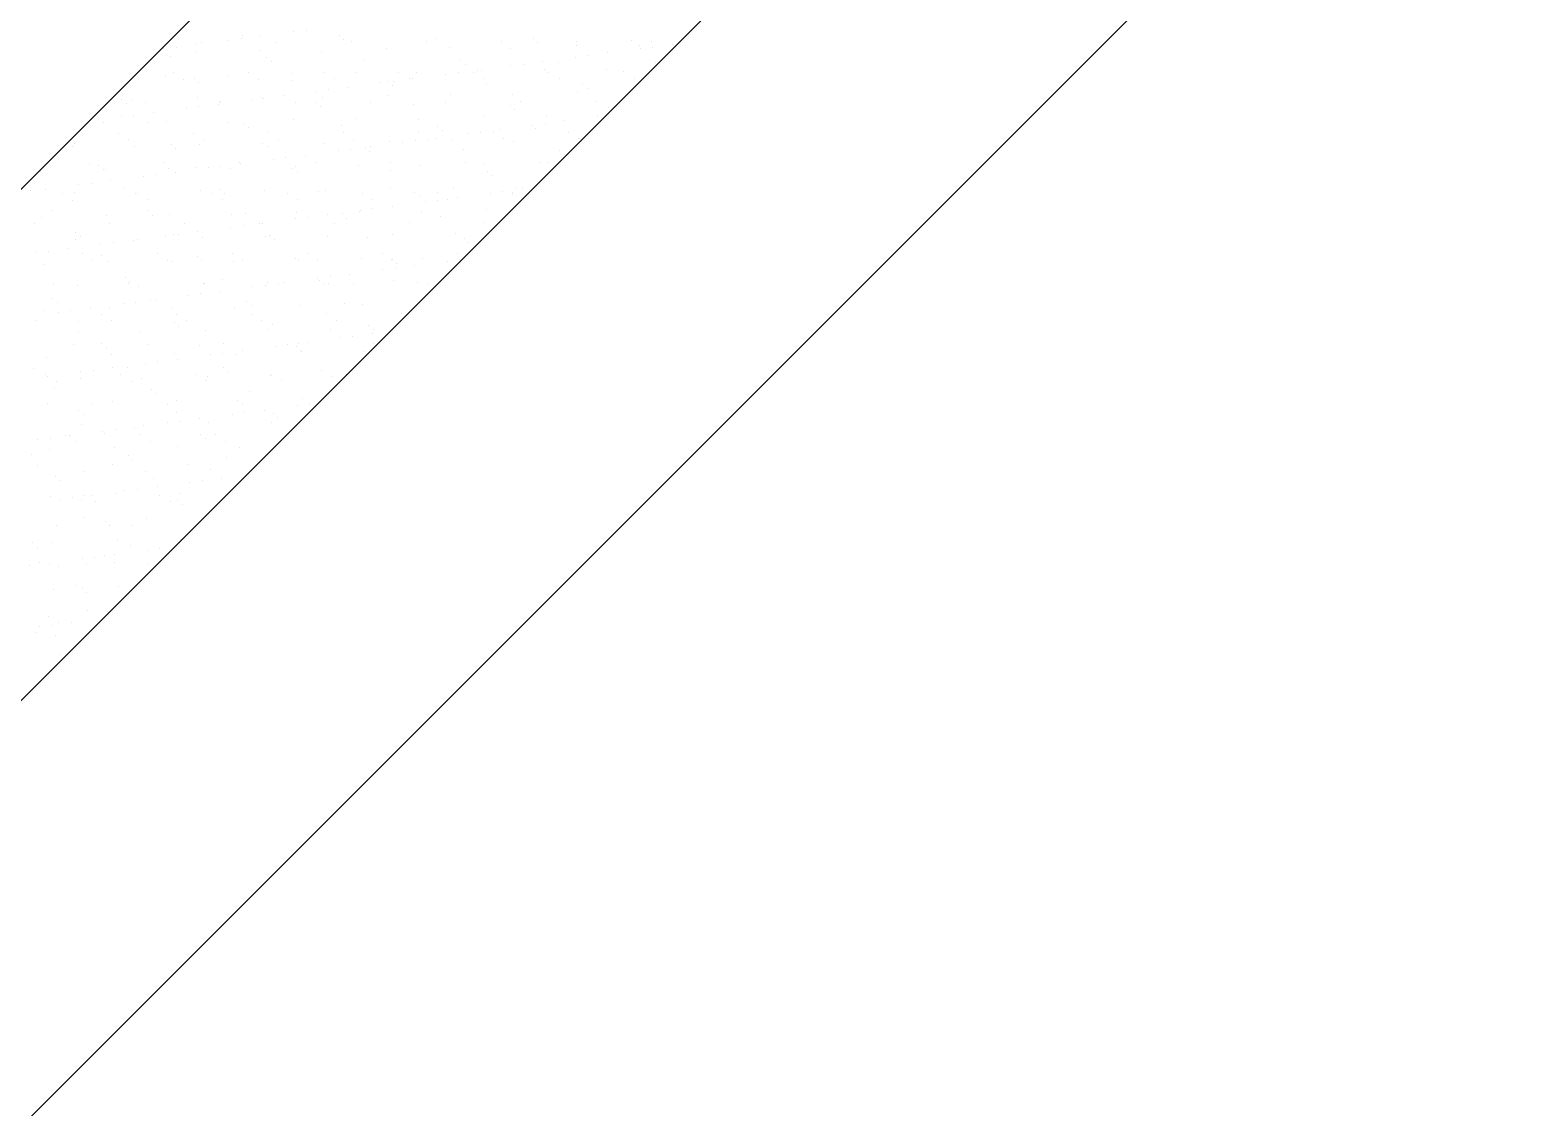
# Model space of a CAD drawing. Header units: millimetres. Extents: x 89805 to 1757503, y 48266 to 267832.
# Drawn here: x 951421 to 952039, y 156596 to 157043 of the extents above; entities that cross this region are included whole.
import ezdxf

# ---------------------------------------------------------------- set-up
doc = ezdxf.new("R2010")
doc.units = ezdxf.units.MM
doc.header["$LTSCALE"] = 1000
doc.layers.add('G-装饰造型轮廓线', color=3, linetype='Continuous')
doc.layers.add('WALL', color=111, linetype='Continuous')

msp = doc.modelspace()

# ---------------------------------------------------------------- linework, layer by layer
at = {"color": 8, "ltscale": 0.7}
for p, q in [((951536.02, 157043.23), (951536.02, 157043.23)), ((951490.31, 157037.21), (951490.31, 157037.21)), ((951492.37, 157038.29), (951492.37, 157038.29)), ((951503.89, 157039), (951503.89, 157039)), ((951509.1, 157039.69), (951509.1, 157039.69)), ((951509.62, 157041.23), (951509.62, 157041.23)), ((951517.23, 157040.76), (951517.23, 157040.76)), ((951523.51, 157038.35), (951523.51, 157038.35)), ((951530.81, 157042.55), (951530.81, 157042.55)), ((951549.63, 157040.89), (951549.63, 157040.89)), ((951551.47, 157039.2), (951551.47, 157039.2)), ((951554.65, 157038.4), (951554.65, 157038.4)), ((951585.79, 157038.46), (951585.79, 157038.46)), ((951590.24, 157040), (951590.24, 157040)), ((951616.93, 157038.52), (951616.93, 157038.52)), ((951630.25, 157039.66), (951630.25, 157039.66)), ((951632.09, 157037.97), (951632.09, 157037.97)), ((951647.98, 157036.76), (951647.98, 157036.76)), ((951648.08, 157038.57), (951648.08, 157038.57)), ((951670.85, 157038.78), (951670.85, 157038.78)), ((951674.16, 157037.09), (951674.16, 157037.09)), ((951679.22, 157038.63), (951679.22, 157038.63)), ((951687.96, 157037.34), (951687.96, 157037.34)), ((951476.98, 157035.46), (951476.98, 157035.46)), ((951479.56, 157032.45), (951479.56, 157032.45)), ((951482.18, 157036.14), (951482.18, 157036.14)), ((951490.45, 157034.39), (951490.45, 157034.39)), ((951516.63, 157034.72), (951516.63, 157034.72)), ((951519.57, 157032.11), (951519.57, 157032.11)), ((951521.41, 157030.42), (951521.41, 157030.42)), ((951542.21, 157034.6), (951542.21, 157034.6)), ((951560.17, 157031.23), (951560.17, 157031.23)), ((951569.22, 157035.57), (951569.22, 157035.57)), ((951595.39, 157035.91), (951595.39, 157035.91)), ((951600.19, 157030.88), (951600.19, 157030.88)), ((951620.97, 157035.78), (951620.97, 157035.78)), ((951647.7, 157032.04), (951647.7, 157032.04)), ((951652.91, 157032.73), (951652.91, 157032.73)), ((951661.04, 157033.8), (951661.04, 157033.8)), ((951674.62, 157035.59), (951674.62, 157035.59)), ((951679.83, 157036.27), (951679.83, 157036.27)), ((951477.56, 157024.5), (951477.56, 157024.5)), ((951481.05, 157025.61), (951481.05, 157025.61)), ((951503.14, 157024.37), (951503.14, 157024.37)), ((951512.19, 157025.66), (951512.19, 157025.66)), ((951530.15, 157025.35), (951530.15, 157025.35)), ((951543.33, 157025.72), (951543.33, 157025.72)), ((951556.33, 157025.68), (951556.33, 157025.68)), ((951574.47, 157025.78), (951574.47, 157025.78)), ((951581.91, 157025.56), (951581.91, 157025.56)), ((951593.87, 157024.96), (951593.87, 157024.96)), ((951599.07, 157025.64), (951599.07, 157025.64)), ((951602.03, 157029.19), (951602.03, 157029.19)), ((951605.61, 157025.83), (951605.61, 157025.83)), ((951607.2, 157026.71), (951607.2, 157026.71)), ((951608.92, 157026.53), (951608.92, 157026.53)), ((951620.79, 157028.5), (951620.79, 157028.5)), ((951625.99, 157029.19), (951625.99, 157029.19)), ((951634.12, 157030.26), (951634.12, 157030.26)), ((951635.09, 157026.86), (951635.09, 157026.86)), ((951636.75, 157025.89), (951636.75, 157025.89)), ((951640.79, 157030), (951640.79, 157030)), ((951660.67, 157026.74), (951660.67, 157026.74)), ((951667.89, 157025.95), (951667.89, 157025.95)), ((951680.81, 157029.66), (951680.81, 157029.66)), ((951485.26, 157022.92), (951485.26, 157022.92)), ((951489.51, 157023.33), (951489.51, 157023.33)), ((951491.35, 157021.65), (951491.35, 157021.65)), ((951516.4, 157022.98), (951516.4, 157022.98)), ((951530.11, 157022.45), (951530.11, 157022.45)), ((951545.24, 157018.55), (951545.24, 157018.55)), ((951547.55, 157023.03), (951547.55, 157023.03)), ((951553.37, 157019.62), (951553.37, 157019.62)), ((951566.95, 157021.41), (951566.95, 157021.41)), ((951570.13, 157022.11), (951570.13, 157022.11)), ((951571.97, 157020.42), (951571.97, 157020.42)), ((951572.16, 157022.1), (951572.16, 157022.1)), ((951578.69, 157023.09), (951578.69, 157023.09)), ((951580.29, 157023.17), (951580.29, 157023.17)), ((951609.83, 157023.15), (951609.83, 157023.15)), ((951610.73, 157021.22), (951610.73, 157021.22)), ((951640.97, 157023.2), (951640.97, 157023.2)), ((951650.75, 157020.88), (951650.75, 157020.88)), ((951652.59, 157019.19), (951652.59, 157019.19)), ((951672.11, 157023.26), (951672.11, 157023.26)), ((951459.45, 157014.56), (951459.45, 157014.56)), ((951461.29, 157012.87), (951461.29, 157012.87)), ((951464.07, 157014.15), (951464.07, 157014.15)), ((951469.3, 157013.19), (951469.3, 157013.19)), ((951491.08, 157015.12), (951491.08, 157015.12)), ((951499.53, 157012.54), (951499.53, 157012.54)), ((951500.05, 157013.67), (951500.05, 157013.67)), ((951500.44, 157013.25), (951500.44, 157013.25)), ((951513.11, 157014.32), (951513.11, 157014.32)), ((951517.26, 157015.45), (951517.26, 157015.45)), ((951518.32, 157015.01), (951518.32, 157015.01)), ((951526.45, 157016.08), (951526.45, 157016.08)), ((951531.59, 157013.31), (951531.59, 157013.31)), ((951540.03, 157017.87), (951540.03, 157017.87)), ((951540.07, 157013.33), (951540.07, 157013.33)), ((951542.84, 157015.33), (951542.84, 157015.33)), ((951562.73, 157013.36), (951562.73, 157013.36)), ((951569.85, 157016.3), (951569.85, 157016.3)), ((951580.67, 157012.45), (951580.67, 157012.45)), ((951593.87, 157013.42), (951593.87, 157013.42)), ((951596.02, 157016.64), (951596.02, 157016.64)), ((951620.69, 157012.1), (951620.69, 157012.1)), ((951621.6, 157016.51), (951621.6, 157016.51)), ((951625.01, 157013.48), (951625.01, 157013.48)), ((951648.61, 157017.49), (951648.61, 157017.49)), ((951656.15, 157013.53), (951656.15, 157013.53)), ((951459.28, 157007.24), (951459.28, 157007.24)), ((951464.48, 157007.92), (951464.48, 157007.92)), ((951472.61, 157008.99), (951472.61, 157008.99)), ((951486.2, 157010.78), (951486.2, 157010.78)), ((951491.4, 157011.47), (951491.4, 157011.47)), ((951530.78, 157006.08), (951530.78, 157006.08)), ((951541.91, 157011.64), (951541.91, 157011.64)), ((951556.96, 157006.41), (951556.96, 157006.41)), ((951582.54, 157006.29), (951582.54, 157006.29)), ((951609.55, 157007.26), (951609.55, 157007.26)), ((951622.53, 157010.41), (951622.53, 157010.41)), ((951635.72, 157007.6), (951635.72, 157007.6)), ((951656.92, 157007.37), (951656.92, 157007.37)), ((951661.29, 157011.22), (951661.29, 157011.22)), ((951452.01, 157004.89), (951452.01, 157004.89)), ((951457.98, 157000.51), (951457.98, 157000.51)), ((951469.99, 157004.9), (951469.99, 157004.9)), ((951478.19, 157005.23), (951478.19, 157005.23)), ((951489.12, 157000.57), (951489.12, 157000.57)), ((951503.77, 157005.1), (951503.77, 157005.1)), ((951510.01, 157004.55), (951510.01, 157004.55)), ((951511.85, 157002.86), (951511.85, 157002.86)), ((951520.26, 157000.62), (951520.26, 157000.62)), ((951550.61, 157003.67), (951550.61, 157003.67)), ((951551.41, 157000.68), (951551.41, 157000.68)), ((951582.55, 157000.74), (951582.55, 157000.74)), ((951590.62, 157003.33), (951590.62, 157003.33)), ((951592.47, 157001.64), (951592.47, 157001.64)), ((951603.09, 157000.28), (951603.09, 157000.28)), ((951608.29, 157000.96), (951608.29, 157000.96)), ((951613.69, 157000.79), (951613.69, 157000.79)), ((951616.42, 157002.03), (951616.42, 157002.03)), ((951630.01, 157003.82), (951630.01, 157003.82)), ((951631.23, 157002.44), (951631.23, 157002.44)), ((951635.21, 157004.51), (951635.21, 157004.51)), ((951643.34, 157005.58), (951643.34, 157005.58)), ((951644.83, 157000.85), (951644.83, 157000.85)), ((951439.12, 156995), (951439.12, 156995)), ((951439.93, 156996.12), (951439.93, 156996.12)), ((951462.2, 156997.82), (951462.2, 156997.82)), ((951464.7, 156994.88), (951464.7, 156994.88)), ((951479.94, 156995.78), (951479.94, 156995.78)), ((951481.79, 156994.09), (951481.79, 156994.09)), ((951491.71, 156995.85), (951491.71, 156995.85)), ((951493.34, 156997.88), (951493.34, 156997.88)), ((951517.89, 156996.18), (951517.89, 156996.18)), ((951520.55, 156994.89), (951520.55, 156994.89)), ((951524.48, 156997.94), (951524.48, 156997.94)), ((951543.47, 156996.06), (951543.47, 156996.06)), ((951554.46, 156993.88), (951554.46, 156993.88)), ((951555.62, 156997.99), (951555.62, 156997.99)), ((951560.56, 156994.55), (951560.56, 156994.55)), ((951562.59, 156994.95), (951562.59, 156994.95)), ((951570.48, 156997.04), (951570.48, 156997.04)), ((951576.17, 156996.73), (951576.17, 156996.73)), ((951581.38, 156997.42), (951581.38, 156997.42)), ((951586.76, 156998.05), (951586.76, 156998.05)), ((951589.51, 156998.49), (951589.51, 156998.49)), ((951596.65, 156997.37), (951596.65, 156997.37)), ((951601.17, 156993.66), (951601.17, 156993.66)), ((951617.91, 156998.11), (951617.91, 156998.11)), ((951622.23, 156997.25), (951622.23, 156997.25)), ((951641.18, 156993.32), (951641.18, 156993.32)), ((951649.05, 156998.16), (951649.05, 156998.16)), ((951649.24, 156998.22), (951649.24, 156998.22)), ((951446.24, 156988.09), (951446.24, 156988.09)), ((951477.38, 156988.15), (951477.38, 156988.15)), ((951508.52, 156988.21), (951508.52, 156988.21)), ((951508.75, 156987.86), (951508.75, 156987.86)), ((951522.33, 156989.65), (951522.33, 156989.65)), ((951527.54, 156990.33), (951527.54, 156990.33)), ((951535.67, 156991.4), (951535.67, 156991.4)), ((951539.66, 156988.26), (951539.66, 156988.26)), ((951549.25, 156993.19), (951549.25, 156993.19)), ((951557.59, 156987.14), (951557.59, 156987.14)), ((951562.41, 156992.86), (951562.41, 156992.86)), ((951570.8, 156988.32), (951570.8, 156988.32)), ((951601.94, 156988.38), (951601.94, 156988.38)), ((951610.18, 156987.99), (951610.18, 156987.99)), ((951633.09, 156988.43), (951633.09, 156988.43)), ((951636.35, 156988.33), (951636.35, 156988.33)), ((951643.03, 156991.63), (951643.03, 156991.63)), ((951425.63, 156984.65), (951425.63, 156984.65)), ((951449.88, 156987), (951449.88, 156987)), ((951451.73, 156985.31), (951451.73, 156985.31)), ((951452.64, 156985.62), (951452.64, 156985.62)), ((951468.5, 156982.56), (951468.5, 156982.56)), ((951473.7, 156983.24), (951473.7, 156983.24)), ((951478.82, 156985.96), (951478.82, 156985.96)), ((951481.83, 156984.32), (951481.83, 156984.32)), ((951490.49, 156986.12), (951490.49, 156986.12)), ((951495.42, 156986.1), (951495.42, 156986.1)), ((951500.62, 156986.79), (951500.62, 156986.79)), ((951504.4, 156985.84), (951504.4, 156985.84)), ((951530.5, 156985.77), (951530.5, 156985.77)), ((951531.41, 156986.81), (951531.41, 156986.81)), ((951532.34, 156984.08), (951532.34, 156984.08)), ((951571.11, 156984.89), (951571.11, 156984.89)), ((951583.17, 156987.02), (951583.17, 156987.02)), ((951611.12, 156984.54), (951611.12, 156984.54)), ((951612.96, 156982.85), (951612.96, 156982.85)), ((951421.66, 156976.53), (951421.66, 156976.53)), ((951428, 156977.23), (951428, 156977.23)), ((951434.92, 156975.41), (951434.92, 156975.41)), ((951439.75, 156975.73), (951439.75, 156975.73)), ((951441.58, 156979.02), (951441.58, 156979.02)), ((951446.79, 156979.7), (951446.79, 156979.7)), ((951454.92, 156980.77), (951454.92, 156980.77)), ((951460.43, 156977.34), (951460.43, 156977.34)), ((951465.33, 156975.61), (951465.33, 156975.61)), ((951466.06, 156975.47), (951466.06, 156975.47)), ((951492.34, 156976.58), (951492.34, 156976.58)), ((951497.2, 156975.52), (951497.2, 156975.52)), ((951500.44, 156976.99), (951500.44, 156976.99)), ((951502.28, 156975.31), (951502.28, 156975.31)), ((951518.52, 156976.92), (951518.52, 156976.92)), ((951528.34, 156975.58), (951528.34, 156975.58)), ((951541.04, 156976.11), (951541.04, 156976.11)), ((951544.1, 156976.79), (951544.1, 156976.79)), ((951559.48, 156975.64), (951559.48, 156975.64)), ((951571.11, 156977.77), (951571.11, 156977.77)), ((951581.06, 156975.77), (951581.06, 156975.77)), ((951590.62, 156975.69), (951590.62, 156975.69)), ((951597.28, 156978.1), (951597.28, 156978.1)), ((951612.31, 156975.6), (951612.31, 156975.6)), ((951617.51, 156976.29), (951617.51, 156976.29)), ((951621.66, 156974.88), (951621.66, 156974.88)), ((951621.76, 156975.75), (951621.76, 156975.75)), ((951622.86, 156977.98), (951622.86, 156977.98)), ((951625.64, 156977.36), (951625.64, 156977.36)), ((951430.36, 156968.56), (951430.36, 156968.56)), ((951439.13, 156972.73), (951439.13, 156972.73)), ((951470.27, 156972.78), (951470.27, 156972.78)), ((951501.42, 156972.84), (951501.42, 156972.84)), ((951532.56, 156972.9), (951532.56, 156972.9)), ((951563.68, 156969.2), (951563.68, 156969.2)), ((951563.7, 156972.95), (951563.7, 156972.95)), ((951571.81, 156970.27), (951571.81, 156970.27)), ((951582.9, 156974.08), (951582.9, 156974.08)), ((951585.39, 156972.06), (951585.39, 156972.06)), ((951590.6, 156972.74), (951590.6, 156972.74)), ((951594.84, 156973.01), (951594.84, 156973.01)), ((951598.72, 156973.81), (951598.72, 156973.81)), ((951610.81, 156968.72), (951610.81, 156968.72)), ((951423.17, 156963), (951423.17, 156963)), ((951426.26, 156965.38), (951426.26, 156965.38)), ((951453.27, 156966.36), (951453.27, 156966.36)), ((951454.31, 156963.05), (951454.31, 156963.05)), ((951470.38, 156968.22), (951470.38, 156968.22)), ((951472.22, 156966.53), (951472.22, 156966.53)), ((951479.45, 156966.69), (951479.45, 156966.69)), ((951485.46, 156963.11), (951485.46, 156963.11)), ((951505.03, 156966.57), (951505.03, 156966.57)), ((951510.98, 156967.33), (951510.98, 156967.33)), ((951516.6, 156963.17), (951516.6, 156963.17)), ((951517.97, 156963.18), (951517.97, 156963.18)), ((951531.55, 156964.97), (951531.55, 156964.97)), ((951532.04, 156967.54), (951532.04, 156967.54)), ((951536.76, 156965.65), (951536.76, 156965.65)), ((951544.89, 156966.73), (951544.89, 156966.73)), ((951547.74, 156963.22), (951547.74, 156963.22)), ((951551, 156966.99), (951551, 156966.99)), ((951552.84, 156965.3), (951552.84, 156965.3)), ((951558.22, 156967.87), (951558.22, 156967.87)), ((951558.47, 156968.51), (951558.47, 156968.51)), ((951578.88, 156963.28), (951578.88, 156963.28)), ((951583.8, 156967.75), (951583.8, 156967.75)), ((951591.6, 156966.11), (951591.6, 156966.11)), ((951610.02, 156963.34), (951610.02, 156963.34)), ((951440.32, 156959.44), (951440.32, 156959.44)), ((951440.38, 156956.46), (951440.38, 156956.46)), ((951442.16, 156957.75), (951442.16, 156957.75)), ((951465.96, 156956.34), (951465.96, 156956.34)), ((951477.72, 156957.88), (951477.72, 156957.88)), ((951480.92, 156958.56), (951480.92, 156958.56)), ((951482.92, 156958.57), (951482.92, 156958.57)), ((951491.05, 156959.64), (951491.05, 156959.64)), ((951492.97, 156957.31), (951492.97, 156957.31)), ((951504.64, 156961.43), (951504.64, 156961.43)), ((951509.84, 156962.11), (951509.84, 156962.11)), ((951519.15, 156957.65), (951519.15, 156957.65)), ((951520.94, 156958.21), (951520.94, 156958.21)), ((951522.78, 156956.52), (951522.78, 156956.52)), ((951544.73, 156957.53), (951544.73, 156957.53)), ((951561.54, 156957.33), (951561.54, 156957.33)), ((951571.74, 156958.5), (951571.74, 156958.5)), ((951597.91, 156958.83), (951597.91, 156958.83)), ((951601.56, 156956.99), (951601.56, 156956.99)), ((951423.88, 156950.79), (951423.88, 156950.79)), ((951429.09, 156951.48), (951429.09, 156951.48)), ((951437.22, 156952.55), (951437.22, 156952.55)), ((951442.99, 156950.37), (951442.99, 156950.37)), ((951450.8, 156954.34), (951450.8, 156954.34)), ((951456.01, 156955.02), (951456.01, 156955.02)), ((951464.14, 156956.09), (951464.14, 156956.09)), ((951474.13, 156950.43), (951474.13, 156950.43)), ((951505.28, 156950.48), (951505.28, 156950.48)), ((951536.42, 156950.54), (951536.42, 156950.54)), ((951567.56, 156950.6), (951567.56, 156950.6)), ((951598.7, 156950.65), (951598.7, 156950.65)), ((951603.4, 156955.3), (951603.4, 156955.3)), ((951426.89, 156946.12), (951426.89, 156946.12)), ((951447.21, 156947.68), (951447.21, 156947.68)), ((951450.86, 156949.78), (951450.86, 156949.78)), ((951453.9, 156947.09), (951453.9, 156947.09)), ((951478.35, 156947.74), (951478.35, 156947.74)), ((951480.08, 156947.42), (951480.08, 156947.42)), ((951490.88, 156949.44), (951490.88, 156949.44)), ((951492.72, 156947.75), (951492.72, 156947.75)), ((951505.66, 156947.3), (951505.66, 156947.3)), ((951509.49, 156947.8), (951509.49, 156947.8)), ((951531.48, 156948.55), (951531.48, 156948.55)), ((951532.67, 156948.27), (951532.67, 156948.27)), ((951540.63, 156947.85), (951540.63, 156947.85)), ((951558.85, 156948.61), (951558.85, 156948.61)), ((951571.49, 156948.21), (951571.49, 156948.21)), ((951571.77, 156947.91), (951571.77, 156947.91)), ((951572.9, 156944.52), (951572.9, 156944.52)), ((951573.34, 156946.52), (951573.34, 156946.52)), ((951581.03, 156945.59), (951581.03, 156945.59)), ((951584.43, 156948.48), (951584.43, 156948.48)), ((951594.61, 156947.38), (951594.61, 156947.38)), ((951599.82, 156948.06), (951599.82, 156948.06)), ((951431.25, 156937.96), (951431.25, 156937.96)), ((951460.81, 156940.66), (951460.81, 156940.66)), ((951462.39, 156938.01), (951462.39, 156938.01)), ((951462.66, 156938.97), (951462.66, 156938.97)), ((951493.53, 156938.07), (951493.53, 156938.07)), ((951493.6, 156938.05), (951493.6, 156938.05)), ((951501.42, 156939.78), (951501.42, 156939.78)), ((951519.78, 156938.38), (951519.78, 156938.38)), ((951524.67, 156938.13), (951524.67, 156938.13)), ((951527.19, 156938.5), (951527.19, 156938.5)), ((951540.77, 156940.29), (951540.77, 156940.29)), ((951541.43, 156939.43), (951541.43, 156939.43)), ((951543.28, 156937.74), (951543.28, 156937.74)), ((951545.36, 156938.26), (951545.36, 156938.26)), ((951545.98, 156940.98), (951545.98, 156940.98)), ((951554.11, 156942.05), (951554.11, 156942.05)), ((951555.81, 156938.18), (951555.81, 156938.18)), ((951567.69, 156943.84), (951567.69, 156943.84)), ((951572.37, 156939.23), (951572.37, 156939.23)), ((951582.04, 156938.55), (951582.04, 156938.55)), ((951586.96, 156938.24), (951586.96, 156938.24)), ((951430.75, 156931.88), (951430.75, 156931.88)), ((951441.01, 156937.2), (951441.01, 156937.2)), ((951466.59, 156937.07), (951466.59, 156937.07)), ((951486.94, 156933.2), (951486.94, 156933.2)), ((951492.14, 156933.89), (951492.14, 156933.89)), ((951500.27, 156934.96), (951500.27, 156934.96)), ((951513.86, 156936.75), (951513.86, 156936.75)), ((951519.06, 156937.43), (951519.06, 156937.43)), ((951427.52, 156926.85), (951427.52, 156926.85)), ((951432.6, 156930.19), (951432.6, 156930.19)), ((951433.1, 156926.12), (951433.1, 156926.12)), ((951438.31, 156926.8), (951438.31, 156926.8)), ((951446.44, 156927.87), (951446.44, 156927.87)), ((951454.53, 156927.82), (951454.53, 156927.82)), ((951460.02, 156929.66), (951460.02, 156929.66)), ((951465.23, 156930.35), (951465.23, 156930.35)), ((951471.36, 156931), (951471.36, 156931)), ((951473.36, 156931.42), (951473.36, 156931.42)), ((951480.71, 156928.15), (951480.71, 156928.15)), ((951482.21, 156925.39), (951482.21, 156925.39)), ((951506.29, 156928.03), (951506.29, 156928.03)), ((951511.37, 156930.66), (951511.37, 156930.66)), ((951513.21, 156928.97), (951513.21, 156928.97)), ((951513.35, 156925.44), (951513.35, 156925.44)), ((951533.3, 156929), (951533.3, 156929)), ((951544.49, 156925.5), (951544.49, 156925.5)), ((951551.98, 156929.77), (951551.98, 156929.77)), ((951559.48, 156929.34), (951559.48, 156929.34)), ((951575.63, 156925.56), (951575.63, 156925.56)), ((951424.14, 156922.59), (951424.14, 156922.59)), ((951441.3, 156922.22), (951441.3, 156922.22)), ((951451.07, 156925.33), (951451.07, 156925.33)), ((951455.29, 156922.64), (951455.29, 156922.64)), ((951481.31, 156921.88), (951481.31, 156921.88)), ((951483.15, 156920.19), (951483.15, 156920.19)), ((951486.43, 156922.7), (951486.43, 156922.7)), ((951517.57, 156922.76), (951517.57, 156922.76)), ((951521.91, 156920.99), (951521.91, 156920.99)), ((951548.71, 156922.81), (951548.71, 156922.81)), ((951561.93, 156920.65), (951561.93, 156920.65)), ((951441.64, 156917.93), (951441.64, 156917.93)), ((951451.25, 156913.1), (951451.25, 156913.1)), ((951467.22, 156917.8), (951467.22, 156917.8)), ((951494.23, 156918.78), (951494.23, 156918.78)), ((951501.61, 156913.03), (951501.61, 156913.03)), ((951520.41, 156919.11), (951520.41, 156919.11)), ((951532.75, 156913.09), (951532.75, 156913.09)), ((951536.41, 156913.83), (951536.41, 156913.83)), ((951545.99, 156918.99), (951545.99, 156918.99)), ((951549.99, 156915.61), (951549.99, 156915.61)), ((951555.2, 156916.3), (951555.2, 156916.3)), ((951563.33, 156917.37), (951563.33, 156917.37)), ((951563.77, 156918.96), (951563.77, 156918.96)), ((951563.89, 156913.14), (951563.89, 156913.14)), ((951428.15, 156907.58), (951428.15, 156907.58)), ((951439.33, 156912.92), (951439.33, 156912.92)), ((951453.09, 156911.41), (951453.09, 156911.41)), ((951455.16, 156908.55), (951455.16, 156908.55)), ((951470.47, 156912.97), (951470.47, 156912.97)), ((951481.34, 156908.89), (951481.34, 156908.89)), ((951491.85, 156912.22), (951491.85, 156912.22)), ((951496.16, 156908.53), (951496.16, 156908.53)), ((951501.36, 156909.21), (951501.36, 156909.21)), ((951506.92, 156908.76), (951506.92, 156908.76)), ((951509.49, 156910.28), (951509.49, 156910.28)), ((951523.08, 156912.07), (951523.08, 156912.07)), ((951528.28, 156912.76), (951528.28, 156912.76)), ((951531.87, 156911.87), (951531.87, 156911.87)), ((951533.71, 156910.18), (951533.71, 156910.18)), ((951533.93, 156909.74), (951533.93, 156909.74)), ((951560.11, 156910.07), (951560.11, 156910.07)), ((951423.03, 156902.64), (951423.03, 156902.64)), ((951442.32, 156901.44), (951442.32, 156901.44)), ((951447.53, 156902.12), (951447.53, 156902.12)), ((951455.66, 156903.19), (951455.66, 156903.19)), ((951461.79, 156903.44), (951461.79, 156903.44)), ((951469.24, 156904.98), (951469.24, 156904.98)), ((951474.45, 156905.67), (951474.45, 156905.67)), ((951482.58, 156906.74), (951482.58, 156906.74)), ((951501.81, 156903.1), (951501.81, 156903.1)), ((951503.65, 156901.41), (951503.65, 156901.41)), ((951542.41, 156902.21), (951542.41, 156902.21)), ((951428, 156900.23), (951428, 156900.23)), ((951428.74, 156899.65), (951428.74, 156899.65)), ((951431.73, 156894.66), (951431.73, 156894.66)), ((951432.22, 156897.55), (951432.22, 156897.55)), ((951442.27, 156898.66), (951442.27, 156898.66)), ((951459.14, 156900.29), (951459.14, 156900.29)), ((951463.36, 156897.6), (951463.36, 156897.6)), ((951467.85, 156898.54), (951467.85, 156898.54)), ((951490.29, 156900.35), (951490.29, 156900.35)), ((951494.5, 156897.66), (951494.5, 156897.66)), ((951494.86, 156899.51), (951494.86, 156899.51)), ((951521.04, 156899.84), (951521.04, 156899.84)), ((951521.43, 156900.4), (951521.43, 156900.4)), ((951525.64, 156897.72), (951525.64, 156897.72)), ((951546.62, 156899.72), (951546.62, 156899.72)), ((951552.57, 156900.46), (951552.57, 156900.46)), ((951428.78, 156888.31), (951428.78, 156888.31)), ((951455.79, 156889.28), (951455.79, 156889.28)), ((951471.75, 156894.32), (951471.75, 156894.32)), ((951473.59, 156892.63), (951473.59, 156892.63)), ((951481.97, 156889.62), (951481.97, 156889.62)), ((951507.55, 156889.49), (951507.55, 156889.49)), ((951512.35, 156893.44), (951512.35, 156893.44)), ((951534.56, 156890.47), (951534.56, 156890.47)), ((951441.68, 156885.54), (951441.68, 156885.54)), ((951443.53, 156883.85), (951443.53, 156883.85)), ((951447.4, 156887.87), (951447.4, 156887.87)), ((951478.54, 156887.93), (951478.54, 156887.93)), ((951482.29, 156884.66), (951482.29, 156884.66)), ((951505.38, 156883.85), (951505.38, 156883.85)), ((951509.68, 156887.99), (951509.68, 156887.99)), ((951510.58, 156884.53), (951510.58, 156884.53)), ((951518.71, 156885.6), (951518.71, 156885.6)), ((951522.3, 156884.32), (951522.3, 156884.32)), ((951524.15, 156882.63), (951524.15, 156882.63)), ((951532.3, 156887.39), (951532.3, 156887.39)), ((951537.5, 156888.08), (951537.5, 156888.08)), ((951442.9, 156879.39), (951442.9, 156879.39)), ((951451.54, 156876.76), (951451.54, 156876.76)), ((951456.75, 156877.45), (951456.75, 156877.45)), ((951464.88, 156878.52), (951464.88, 156878.52)), ((951468.48, 156879.27), (951468.48, 156879.27)), ((951478.46, 156880.31), (951478.46, 156880.31)), ((951483.67, 156880.99), (951483.67, 156880.99)), ((951491.8, 156882.06), (951491.8, 156882.06)), ((951495.49, 156880.24), (951495.49, 156880.24)), ((951521.67, 156880.58), (951521.67, 156880.58)), ((951424.63, 156873.22), (951424.63, 156873.22)), ((951429.83, 156873.9), (951429.83, 156873.9)), ((951436.08, 156875.19), (951436.08, 156875.19)), ((951437.96, 156874.97), (951437.96, 156874.97)), ((951440.3, 156872.5), (951440.3, 156872.5)), ((951452.23, 156875.88), (951452.23, 156875.88)), ((951456.42, 156870.02), (951456.42, 156870.02)), ((951467.22, 156875.25), (951467.22, 156875.25)), ((951471.44, 156872.56), (951471.44, 156872.56)), ((951482.6, 156870.35), (951482.6, 156870.35)), ((951492.24, 156875.54), (951492.24, 156875.54)), ((951494.09, 156873.85), (951494.09, 156873.85)), ((951498.36, 156875.3), (951498.36, 156875.3)), ((951502.58, 156872.62), (951502.58, 156872.62)), ((951508.18, 156870.23), (951508.18, 156870.23)), ((951422.17, 156867.11), (951422.17, 156867.11)), ((951429.41, 156869.04), (951429.41, 156869.04)), ((951462.18, 156866.76), (951462.18, 156866.76)), ((951464.02, 156865.07), (951464.02, 156865.07)), ((951502.78, 156865.88), (951502.78, 156865.88)), ((951424.34, 156862.78), (951424.34, 156862.78)), ((951432.12, 156857.99), (951432.12, 156857.99)), ((951443.53, 156860.12), (951443.53, 156860.12)), ((951455.48, 156862.83), (951455.48, 156862.83)), ((951469.11, 156860), (951469.11, 156860)), ((951486.62, 156862.89), (951486.62, 156862.89)), ((951496.12, 156860.97), (951496.12, 156860.97)), ((951433.96, 156856.3), (951433.96, 156856.3)), ((951460.76, 156852.08), (951460.76, 156852.08)), ((951465.97, 156852.77), (951465.97, 156852.77)), ((951472.72, 156857.1), (951472.72, 156857.1)), ((951474.1, 156853.84), (951474.1, 156853.84)), ((951487.68, 156855.63), (951487.68, 156855.63)), ((951492.89, 156856.31), (951492.89, 156856.31)), ((951501.02, 156857.38), (951501.02, 156857.38)), ((951430.04, 156849.77), (951430.04, 156849.77)), ((951433.85, 156848.54), (951433.85, 156848.54)), ((951439.05, 156849.23), (951439.05, 156849.23)), ((951442.66, 156848.32), (951442.66, 156848.32)), ((951444.16, 156850.15), (951444.16, 156850.15)), ((951447.18, 156850.3), (951447.18, 156850.3)), ((951448.37, 156847.46), (951448.37, 156847.46)), ((951457.05, 156850.75), (951457.05, 156850.75)), ((951475.3, 156850.21), (951475.3, 156850.21)), ((951479.51, 156847.52), (951479.51, 156847.52)), ((951482.68, 156847.98), (951482.68, 156847.98)), ((951483.23, 156851.08), (951483.23, 156851.08)), ((951484.52, 156846.29), (951484.52, 156846.29)), ((951444.16, 156840.85), (951444.16, 156840.85)), ((951452.62, 156839.2), (951452.62, 156839.2)), ((951469.74, 156840.73), (951469.74, 156840.73)), ((951432.41, 156837.74), (951432.41, 156837.74)), ((951454.46, 156837.51), (951454.46, 156837.51)), ((951463.55, 156837.79), (951463.55, 156837.79)), ((951422.55, 156830.43), (951422.55, 156830.43)), ((951424.4, 156828.74), (951424.4, 156828.74)), ((951430.67, 156830.51), (951430.67, 156830.51)), ((951457.68, 156831.48), (951457.68, 156831.48)), ((951463.16, 156829.54), (951463.16, 156829.54)), ((951469.98, 156827.41), (951469.98, 156827.41)), ((951475.19, 156828.09), (951475.19, 156828.09)), ((951483.86, 156831.81), (951483.86, 156831.81)), ((951421.35, 156821), (951421.35, 156821)), ((951425.31, 156822.37), (951425.31, 156822.37)), ((951429.48, 156822.07), (951429.48, 156822.07)), ((951433.1, 156820.77), (951433.1, 156820.77)), ((951443.07, 156823.86), (951443.07, 156823.86)), ((951444.79, 156821.59), (951444.79, 156821.59)), ((951448.27, 156824.55), (951448.27, 156824.55)), ((951452.23, 156825.11), (951452.23, 156825.11)), ((951456.4, 156825.62), (951456.4, 156825.62)), ((951456.45, 156822.42), (951456.45, 156822.42)), ((951470.37, 156821.46), (951470.37, 156821.46)), ((951431.3, 156811.24), (951431.3, 156811.24)), ((951440.49, 156812.69), (951440.49, 156812.69)), ((951443.05, 156811.65), (951443.05, 156811.65)), ((951444.89, 156809.96), (951444.89, 156809.96)), ((951458.31, 156812.21), (951458.31, 156812.21)), ((951445.42, 156802.32), (951445.42, 156802.32)), ((951453.59, 156801.98), (951453.59, 156801.98)), ((951429.17, 156800.01), (951429.17, 156800.01)), ((951430.57, 156796.33), (951430.57, 156796.33)), ((951433.38, 156797.32), (951433.38, 156797.32)), ((951438.7, 156797.4), (951438.7, 156797.4)), ((951423.53, 156793.21), (951423.53, 156793.21)), ((951425.37, 156795.64), (951425.37, 156795.64)), ((951431.93, 156791.97), (951431.93, 156791.97)), ((951433.49, 156784.09), (951433.49, 156784.09))]:
    msp.add_line(p, q, dxfattribs=at)
at = {"color": 3, "ltscale": 0.7}
msp.add_lwpolyline([(954736.46, 160296.09), (950592.14, 156151.82), (950698.2, 156045.75), (954948.59, 160296.09)], dxfattribs=at)
at = {"layer": 'G-装饰造型轮廓线', "color": 7, "ltscale": 0.7}
msp.add_lwpolyline([(955125.37, 160296.09), (950786.59, 155957.37), (950592.14, 156151.82)], dxfattribs=at)
at = {"layer": 'WALL', "color": 4, "ltscale": 0.7}
msp.add_lwpolyline([(950586.59, 156146.27), (954736.46, 160296.09)], dxfattribs=at)
msp.add_lwpolyline([(950586.59, 156146.27), (954736.46, 160296.09)], dxfattribs=at)

doc.saveas('drawing.dxf')
